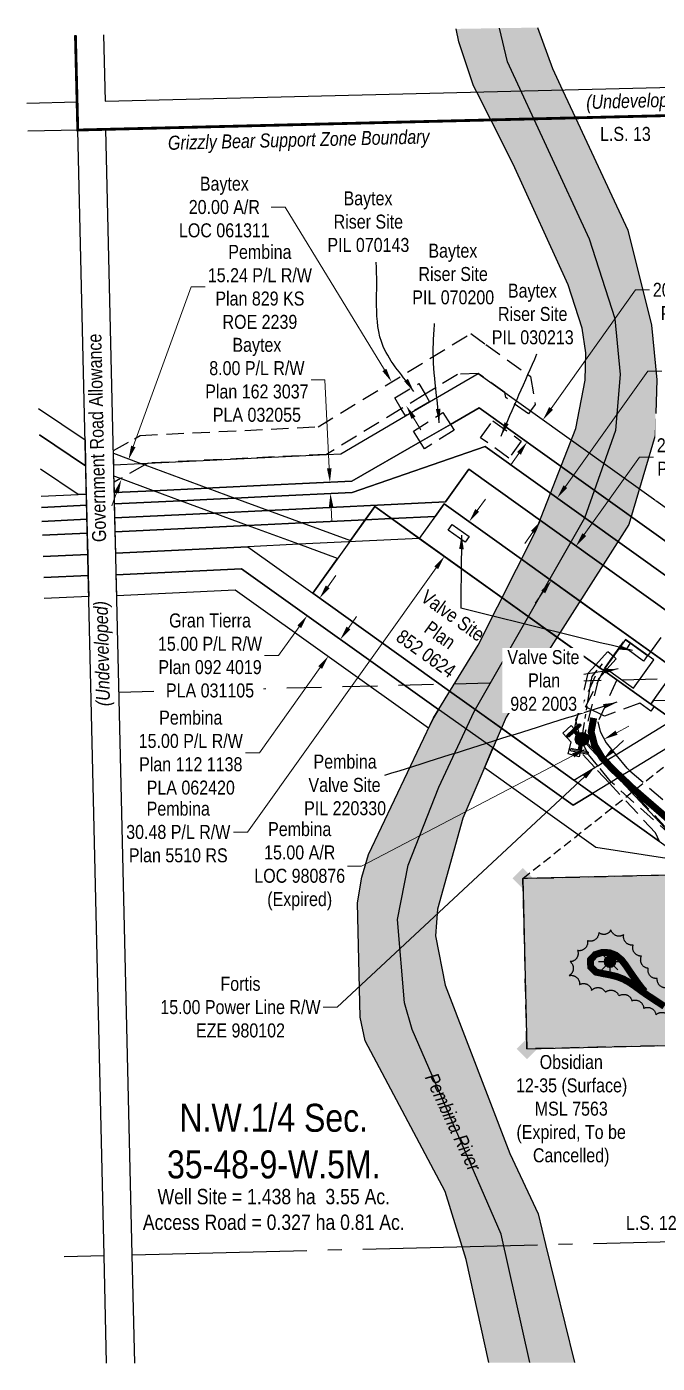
# Model space of a CAD drawing. Extents: x 618800 to 623115, y 5893885 to 5897441.
# Drawn here: x 618838 to 619289, y 5894263 to 5895219 of the extents above; entities that cross this region are included whole.
import ezdxf
from ezdxf.enums import TextEntityAlignment as Align

# ---------------------------------------------------------------- set-up
doc = ezdxf.new("R2010")
doc.units = 0
doc.header["$LTSCALE"] = 5
doc.header["$PDSIZE"] = 0.5
for name, pattern in [('0', [1, 1, 0]), ('DASHDOT2', [12.7, 6.35, -3.175, 0, -3.175]), ('foc-ACCESSROAD', [3.75, 2.5, -1.25]), ('foc-FLOWLINE', [3.75, 2.5, -1.25]), ('foc-LSD', [8, 5, -3]), ('foc-QUARTERLINE', [33, 25, -3, 2, -3]), ('foc-TIELINE', [1.875, 1.25, -0.625]), ('foc-WHEELTRACKS', [2, 0.4, -1.6]), ('POWERLINE5', [7.8, 2.4, -0.6, 0.6, -0.6, 0.6, -0.6, 2.4])]:
    doc.linetypes.add(name, pattern=pattern)
doc.layers.get('Defpoints').update_dxf_attribs({"color": 9})
for name, color, linetype in [('AS-POWER', 104, 'foc-POWER'), ('AS-POWER-EXISTING-ANC', 72, 'Continuous'), ('AS-POWER-EXISTING-PP', 72, 'Continuous'), ('AS-POWER-STAKED-ANC', 210, 'POWERLINE5'), ('AS-ROADS', 254, 'Continuous'), ('AS-SYMBOL', 7, 'Continuous'), ('AS-WILDLIFE', 131, 'DASHDOT2'), ('C-RW', 13, 'Continuous'), ('C-SYMBOL', 7, 'Continuous'), ('C-WS', 13, 'foc-ACCESSROAD'), ('F-AR', 190, 'foc-ACCESSROAD'), ('F-EZE', 190, 'foc-FLOWLINE'), ('F-RW', 190, 'Continuous'), ('F-WS', 190, 'foc-ACCESSROAD'), ('L-AREAREQUIRED', 7, 'Continuous'), ('L-MON', 1, 'Continuous'), ('L-ROAD-T', 7, 'Continuous'), ('L-SEC', 7, 'Continuous'), ('L-SECQ', 8, 'foc-QUARTERLINE'), ('L-SECTION-LSD', 7, 'foc-LSD'), ('L-TIE', 7, 'foc-TIELINE'), ('P-PROPOSED', 10, 'Continuous'), ('P-PROPOSED-H', 21, 'Continuous'), ('T-BUSH', 110, '0'), ('T-WATER', 160, 'Continuous'), ('T-WATER-H', 133, 'Continuous'), ('T-WATER-P3', 160, 'foc-WHEELTRACKS'), ('T-WATER-T', 170, 'Continuous')]:
    doc.layers.add(name, color=color, linetype=linetype)
for name, color, linetype, lineweight in [('C-WS-T', 13, 'Continuous', 9), ('F-AR-T', 190, 'Continuous', 9), ('F-EZE-T', 190, 'Continuous', 9), ('F-RW-T', 190, 'Continuous', 9), ('F-WS-T', 190, 'Continuous', 9), ('T-TEXT', 48, 'Continuous', 18)]:
    doc.layers.add(name, color=color, linetype=linetype, lineweight=lineweight)
doc.styles.add('100L', font='ARIALN.TTF', dxfattribs={"height": 11})
doc.styles.add('175L', font='ARIALN.TTF', dxfattribs={"height": 20})
doc.styles.add('80CG', font='ARIALN.TTF', dxfattribs={"height": 10})
doc.styles.add('80L', font='ARIALN.TTF', dxfattribs={"height": 10})
doc.styles.add('80LS', font='ARIALNI.TTF', dxfattribs={"height": 10})
doc.styles.add('foc-LtypeFont', font='ARIALN.TTF', dxfattribs={"height": 7.35})
doc.linetypes.add('foc-POWER', pattern='A,6,-1,["P",foc-LtypeFont,S=0.2,R=0,X=-0.625,Y=-0.75],-1.24,4', length=12.24)
doc.linetypes.add('foc-TOPO-flowdirection-NOLINE', pattern='A,0,[">",foc-LtypeFont,S=0.3,R=0,X=0,Y=-0.945],-20,[">",foc-LtypeFont,S=0.3,R=0,X=0,Y=-0.945],0', length=20)
doc.dimstyles.new('Compass 5 000', dxfattribs={"dimscale": 5, "dimtxt": 9, "dimasz": 2, "dimexe": 0.2, "dimexo": 0.0625, "dimgap": 0.5, "dimtad": 0, "dimtih": 1, "dimtoh": 1, "dimzin": 0, "dimdsep": 46, "dimtxsty": '80CG', "dimcen": 0.1, "dimse1": 1, "dimse2": 1, "dimclrd": 256, "dimclrt": 256, "dimaunit": 1, "dimadec": 4, "dimazin": 0, "dimtfac": 0.06, "dimtofl": 0, "dimtmove": 0, "dimatfit": 1, "dimfxl": 0.2, "dimtolj": 1, "dimtzin": 0, "dimlwd": -1, "dimarcsym": 0})

# ---------------------------------------------------------------- blocks, each defined once
blk = doc.blocks.new('*D422')
at = {"layer": 'Defpoints', "color": 0, "transparency": 16777216}
for p in [(619244.6, 5894689.31), (619269.26, 5894674.54), (619263.4, 5894669.09)]:
    blk.add_point(p, dxfattribs=at)
at = {"layer": 'F-EZE-T', "transparency": 16777216}
for p, q in [((619257.77, 5894701.57), (619265.1, 5894708.38)), ((619237.28, 5894682.5), (619060.34, 5894517.89)), ((619060.34, 5894517.89), (619050.34, 5894517.89))]:
    blk.add_line(p, q, dxfattribs=at)
for points in [[(619256.64, 5894702.79), (619258.91, 5894700.35), (619250.45, 5894694.75)], [(619236.14, 5894683.72), (619238.41, 5894681.28), (619244.6, 5894689.31)]]:
    blk.add_solid(points, dxfattribs=at)
at = {"layer": 'F-EZE-T', "transparency": 16777216, "insert": (618991.2, 5894517.89), "char_height": 10, "attachment_point": 5, "style": '80CG'}
blk.add_mtext('\\A1;Fortis\\P15.00 Power Line R/W^JEZE 980102', dxfattribs=at)
blk = doc.blocks.new('*D424')
at = {"layer": 'Defpoints', "color": 0, "transparency": 16777216}
for p in [(619099.36, 5894964.78), (619085.07, 5894956.06), (619095.49, 5894938.99)]:
    blk.add_point(p, dxfattribs=at)
at = {"layer": 'F-AR-T', "transparency": 16777216}
for p, q in [((619023.19, 5895089.68), (619013.19, 5895089.68)), ((619094.16, 5894973.32), (619023.19, 5895089.68)), ((619114.99, 5894939.16), (619120.19, 5894930.62))]:
    blk.add_line(p, q, dxfattribs=at)
for points in [[(619095.58, 5894974.18), (619092.73, 5894972.45), (619099.36, 5894964.78)], [(619116.41, 5894940.03), (619113.56, 5894938.29), (619109.78, 5894947.7)]]:
    blk.add_solid(points, dxfattribs=at)
at = {"layer": 'F-AR-T', "transparency": 16777216, "insert": (618979.68, 5895089.68), "char_height": 10, "attachment_point": 5, "style": '80CG'}
blk.add_mtext('\\A1;Baytex\\P20.00 A/R\\PLOC 061311', dxfattribs=at)
blk = doc.blocks.new('*D427')
at = {"layer": 'Defpoints', "color": 0, "transparency": 16777216}
for p in [(619039.05, 5894797.93), (619060.09, 5894801.36), (619051.36, 5894789.14)]:
    blk.add_point(p, dxfattribs=at)
at = {"layer": 'F-RW-T', "transparency": 16777216}
for p, q in [((619053.6, 5894818.29), (619059.41, 5894826.43)), ((619033.24, 5894789.8), (619018.52, 5894769.19)), ((619018.52, 5894769.19), (619008.52, 5894769.19))]:
    blk.add_line(p, q, dxfattribs=at)
for points in [[(619052.24, 5894819.26), (619054.95, 5894817.32), (619047.78, 5894810.16)], [(619031.88, 5894790.77), (619034.6, 5894788.83), (619039.05, 5894797.93)]]:
    blk.add_solid(points, dxfattribs=at)
at = {"layer": 'F-RW-T', "transparency": 16777216, "insert": (618969.43, 5894769.19), "char_height": 10, "attachment_point": 5, "style": '80CG', "bg_fill": 3, "box_fill_scale": 1.1, "bg_fill_color": 256, "bg_fill_true_color": 13158600, "bg_fill_transparency": 0}
blk.add_mtext('\\A1;Gran Tierra\\P15.00 P/L R/W\\PPlan 092 4019\\PPLA 031105', dxfattribs=at)
blk = doc.blocks.new('*D428')
at = {"layer": 'Defpoints', "color": 0, "transparency": 16777216}
for p in [(618957.74, 5894888.34), (619055.21, 5894893.04), (618958.12, 5894880.34)]:
    blk.add_point(p, dxfattribs=at)
at = {"layer": 'F-RW-T', "transparency": 16777216}
for p, q in [((619051.68, 5894966.18), (619041.68, 5894966.18)), ((619054.73, 5894903.03), (619051.68, 5894966.18)), ((619056.08, 5894875.05), (619056.56, 5894865.06))]:
    blk.add_line(p, q, dxfattribs=at)
for points in [[(619056.39, 5894903.11), (619053.06, 5894902.95), (619055.21, 5894893.04)], [(619057.74, 5894875.13), (619054.41, 5894874.97), (619055.59, 5894885.04)]]:
    blk.add_solid(points, dxfattribs=at)
at = {"layer": 'F-RW-T', "transparency": 16777216, "insert": (619002.95, 5894966.18), "char_height": 10, "attachment_point": 5, "style": '80CG'}
blk.add_mtext('\\A1;Baytex\\P8.00 P/L R/W\\PPlan 162 3037^JPLA 032055', dxfattribs=at)
blk = doc.blocks.new('*D431')
at = {"layer": 'Defpoints', "color": 0, "transparency": 16777216}
for p in [(619182.02, 5894955.96), (619170.68, 5894940.09), (619207.6, 5894937.68)]:
    blk.add_point(p, dxfattribs=at)
at = {"layer": 'F-RW-T', "transparency": 16777216}
for p, q in [((619213.42, 5894945.82), (619273.91, 5895030.49)), ((619273.91, 5895030.49), (619283.91, 5895030.49)), ((619190.45, 5894913.67), (619184.64, 5894905.53))]:
    blk.add_line(p, q, dxfattribs=at)
for points in [[(619212.06, 5894946.79), (619214.77, 5894944.85), (619207.6, 5894937.68)], [(619189.09, 5894914.64), (619191.81, 5894912.7), (619196.26, 5894921.81)]]:
    blk.add_solid(points, dxfattribs=at)
at = {"layer": 'F-RW-T', "transparency": 16777216, "insert": (619323.45, 5895030.49), "char_height": 10, "attachment_point": 5, "style": '80CG', "bg_fill": 3, "box_fill_scale": 1.1, "bg_fill_color": 256, "bg_fill_true_color": 13158600, "bg_fill_transparency": 0}
blk.add_mtext('\\A1;Baytex\\P20.00 P/L R/W\\PPLA 051668', dxfattribs=at)
blk = doc.blocks.new('*D433')
at = {"layer": 'Defpoints', "color": 0, "transparency": 16777216}
for p in [(619056.58, 5894785.08), (619048.02, 5894773.11), (619054.09, 5894768.77)]:
    blk.add_point(p, dxfattribs=at)
at = {"layer": 'F-RW-T', "transparency": 16777216}
for p, q in [((619068.46, 5894788.88), (619074.28, 5894797.01)), ((619048.27, 5894760.64), (619004.75, 5894699.77)), ((619004.75, 5894699.77), (618994.75, 5894699.77))]:
    blk.add_line(p, q, dxfattribs=at)
for points in [[(619067.11, 5894789.84), (619069.82, 5894787.91), (619062.65, 5894780.74)], [(619046.92, 5894761.61), (619049.63, 5894759.67), (619054.09, 5894768.77)]]:
    blk.add_solid(points, dxfattribs=at)
at = {"layer": 'F-RW-T', "transparency": 16777216, "insert": (618955.66, 5894699.77), "char_height": 10, "attachment_point": 5, "style": '80CG'}
blk.add_mtext('\\A1;Pembina\\P15.00 P/L R/W^JPlan 112 1138\\PPLA 062420', dxfattribs=at)
blk = doc.blocks.new('*D435')
at = {"layer": 'Defpoints', "color": 0, "transparency": 16777216}
for p in [(619180.33, 5894883.98), (619162.64, 5894859.25), (619231.31, 5894847.53)]:
    blk.add_point(p, dxfattribs=at)
at = {"layer": 'F-RW-T', "transparency": 16777216}
for p, q in [((619237.13, 5894855.66), (619276.73, 5894911.06)), ((619276.73, 5894911.06), (619286.73, 5894911.06)), ((619207.81, 5894814.66), (619202, 5894806.53))]:
    blk.add_line(p, q, dxfattribs=at)
for points in [[(619235.77, 5894856.63), (619238.49, 5894854.7), (619231.31, 5894847.53)], [(619206.46, 5894815.63), (619209.17, 5894813.69), (619213.63, 5894822.8)]]:
    blk.add_solid(points, dxfattribs=at)
at = {"layer": 'F-RW-T', "transparency": 16777216, "insert": (619326.27, 5894911.06), "char_height": 10, "attachment_point": 5, "style": '80CG', "bg_fill": 3, "box_fill_scale": 1.1, "bg_fill_color": 256, "bg_fill_true_color": 13158600, "bg_fill_transparency": 0}
blk.add_mtext('\\A1;Pembina\\P29.00 P/L R/W\\PPlan 852 0697\\PPLA 840593', dxfattribs=at)
blk = doc.blocks.new('*D436')
at = {"layer": 'Defpoints', "color": 0, "transparency": 16777216}
for p in [(619203.38, 5894892.11), (619191.75, 5894875.84), (619217.81, 5894881.79)]:
    blk.add_point(p, dxfattribs=at)
at = {"layer": 'F-RW-T', "transparency": 16777216}
for p, q in [((619223.62, 5894889.92), (619282.54, 5894972.33)), ((619282.54, 5894972.33), (619292.54, 5894972.33)), ((619200.36, 5894857.39), (619194.54, 5894849.26))]:
    blk.add_line(p, q, dxfattribs=at)
for points in [[(619222.27, 5894890.89), (619224.98, 5894888.95), (619217.81, 5894881.79)], [(619199, 5894858.36), (619201.72, 5894856.42), (619206.18, 5894865.52)]]:
    blk.add_solid(points, dxfattribs=at)
at = {"layer": 'F-RW-T', "transparency": 16777216, "insert": (619332.08, 5894972.33), "char_height": 10, "attachment_point": 5, "style": '80CG', "bg_fill": 3, "box_fill_scale": 1.1, "bg_fill_color": 256, "bg_fill_true_color": 13158600, "bg_fill_transparency": 0}
blk.add_mtext('\\A1;Baytex\\P20.00 P/L R/W\\PPLA 950944', dxfattribs=at)
blk = doc.blocks.new('*D440')
at = {"layer": 'Defpoints', "color": 0, "transparency": 16777216}
for p in [(618911.13, 5894909.21), (619020.9, 5894869.27), (619015.72, 5894855.03)]:
    blk.add_point(p, dxfattribs=at)
at = {"layer": 'F-RW-T', "transparency": 16777216}
for p, q in [((618914.55, 5894918.61), (618956.03, 5895032.61)), ((618956.03, 5895032.61), (618966.03, 5895032.61)), ((618902.53, 5894885.58), (618899.11, 5894876.18))]:
    blk.add_line(p, q, dxfattribs=at)
for points in [[(618912.98, 5894919.18), (618916.11, 5894918.04), (618911.13, 5894909.21)], [(618900.96, 5894886.15), (618904.09, 5894885.01), (618905.95, 5894894.97)]]:
    blk.add_solid(points, dxfattribs=at)
at = {"layer": 'F-RW-T', "transparency": 16777216, "insert": (619005.11, 5895032.61), "char_height": 10, "attachment_point": 5, "style": '80CG'}
blk.add_mtext('\\A1;Pembina\\P15.24 P/L R/W\\PPlan 829 KS\\PROE 2239', dxfattribs=at)
blk = doc.blocks.new('*D448')
at = {"layer": 'Defpoints', "color": 0, "transparency": 16777216}
for p in [(619237.75, 5894703.11), (619238.08, 5894702.48), (619251.04, 5894710.06)]:
    blk.add_point(p, dxfattribs=at)
at = {"layer": 'F-AR-T', "transparency": 16777216}
for p, q in [((619260.23, 5894714.07), (619269.09, 5894718.7)), ((619229.22, 5894697.84), (619077.89, 5894618.65)), ((619077.89, 5894618.65), (619067.89, 5894618.65))]:
    blk.add_line(p, q, dxfattribs=at)
for points in [[(619259.46, 5894715.55), (619261, 5894712.59), (619251.37, 5894709.43)], [(619228.45, 5894699.32), (619230, 5894696.37), (619238.08, 5894702.48)]]:
    blk.add_solid(points, dxfattribs=at)
at = {"layer": 'F-AR-T', "transparency": 16777216, "insert": (619033.59, 5894618.65), "char_height": 10, "attachment_point": 5, "style": '80CG'}
blk.add_mtext('\\A1;Pembina\\P15.00 A/R\\PLOC 980876\\P(Expired)', dxfattribs=at)
blk = doc.blocks.new('GAS')
h = blk.add_hatch(color=255)
h.dxf.hatch_style = 1
edge = h.paths.add_edge_path()
edge.add_arc((0, 0), 0.9, 0, 360)
for p, q in [((-0.81, 0), (-1.62, 0)), ((-0.57, 0.57), (-1.14, 1.14)), ((0, 0.81), (0, 1.62)), ((0.57, 0.57), (1.14, 1.14)), ((1.62, 0), (0.81, 0)), ((-0.57, -0.57), (-1.14, -1.14)), ((0, -0.81), (0, -1.62)), ((1.14, -1.14), (0.57, -0.57))]:
    blk.add_line(p, q)
blk.add_circle((0, 0), 0.8)
blk = doc.blocks.new('*U498')
h = blk.add_hatch(color=255)
h.dxf.hatch_style = 1
edge = h.paths.add_edge_path()
edge.add_arc((0.8, 0.75), 0.2, -46.9323, 133.0677, ccw=False)
edge.add_line((0.94, 0.61), (-0.01, -0.28))
edge.add_line((-0.01, -0.28), (-0.67, -0.9))
edge.add_arc((-0.8, -0.75), 0.2, 133.0677, 313.0677, ccw=False)
edge.add_line((-0.94, -0.61), (0.67, 0.9))
h = blk.add_hatch(color=255)
h.dxf.hatch_style = 1
edge = h.paths.add_edge_path()
edge.add_arc((1.15, -1.24), 0.2, -136.9323, 43.0677, ccw=False)
edge.add_line((1.01, -1.37), (-0.01, -0.28))
edge.add_line((-0.01, -0.28), (0.28, -0.01))
edge.add_line((0.28, -0.01), (1.3, -1.1))
at = {"color": 255}
blk.add_lwpolyline([(0.67, 0.9, -1), (0.94, 0.61), (-0.01, -0.28), (-0.67, -0.9, -1), (-0.94, -0.61)], format="xyb", close=True, dxfattribs=at)
at = {"color": 72, "const_width": 0.1, "flags": 128}
for points in [[(0.8, 0.75), (-0.8, -0.75)], [(1.15, -1.24), (0, 0)]]:
    blk.add_lwpolyline(points, dxfattribs=at)
at = {"color": 255, "flags": 128}
blk.add_lwpolyline([(1.3, -1.1, -1), (1.01, -1.37), (-0.01, -0.28), (0.28, -0.01)], format="xyb", close=True, dxfattribs=at)
blk = doc.blocks.new('*U497')
h = blk.add_hatch(color=255)
h.dxf.hatch_style = 1
edge = h.paths.add_edge_path()
edge.add_arc((0.36, 1.74), 0.2, -11.8584, 168.1416, ccw=False)
edge.add_line((0.56, 1.7), (0.24, 0.15))
edge.add_line((0.24, 0.15), (-0.15, 0.24))
edge.add_line((-0.15, 0.24), (0.17, 1.78))
h = blk.add_hatch(color=255)
h.dxf.hatch_style = 1
edge = h.paths.add_edge_path()
edge.add_arc((-1.08, 0.23), 0.2, 78.1416, 258.1416, ccw=False)
edge.add_line((-1.04, 0.42), (0.24, 0.15))
edge.add_line((0.24, 0.15), (1.12, -0.03))
edge.add_arc((1.08, -0.23), 0.2, -101.8584, 78.1416, ccw=False)
edge.add_line((1.04, -0.42), (-1.12, 0.03))
at = {"color": 255, "flags": 128}
blk.add_lwpolyline([(0.17, 1.78, -1), (0.56, 1.7), (0.24, 0.15), (-0.15, 0.24)], format="xyb", close=True, dxfattribs=at)
at = {"color": 255}
blk.add_lwpolyline([(-1.12, 0.03, -1), (-1.04, 0.42), (0.24, 0.15), (1.12, -0.03, -1), (1.04, -0.42)], format="xyb", close=True, dxfattribs=at)
at = {"color": 72, "const_width": 0.1, "flags": 128}
for points in [[(-1.08, 0.23), (1.08, -0.23)], [(0.36, 1.74), (0, 0)]]:
    blk.add_lwpolyline(points, dxfattribs=at)
blk = doc.blocks.new('POWERPOLE')
h = blk.add_hatch(color=255)
edge = h.paths.add_edge_path()
edge.add_arc((0, 0), 0.96, 0, 360)
at = {"linetype": 'Continuous'}
for p, q in [((0.68, -0.68), (-0.68, 0.68)), ((-0.68, -0.68), (0.68, 0.68))]:
    blk.add_line(p, q, dxfattribs=at)
blk.add_circle((0, 0), 0.96, dxfattribs=at)
blk = doc.blocks.new('SMONA')
blk.add_hatch(color=255).paths.add_polyline_path([(0, -1.49), (1.49, 0), (0, 1.49), (-1.49, 0)])
blk = doc.blocks.new('SMONAA')
blk.add_blockref('SMONA', (0, 0))
blk = doc.blocks.new('SMONB')
at = {"color": 1}
blk.add_solid([(0, 1.2), (1.2, 0), (-1.2, 0), (0, -1.2)], dxfattribs=at)
blk = doc.blocks.new('SMONBB')
blk.add_blockref('SMONB', (0, 0))
blk = doc.blocks.new('SMONCC')
for name in ['SMONAA', 'SMONBB']:
    blk.add_blockref(name, (0, 0))
blk = doc.blocks.new('FDIBAR')
blk.add_blockref('SMONCC', (0, 0))
blk = doc.blocks.new('*D514')
at = {"layer": 'Defpoints', "color": 0, "transparency": 16777216}
for p in [(619155.61, 5894864.2), (619137.07, 5894840.03), (619137.9, 5894839.44)]:
    blk.add_point(p, dxfattribs=at)
at = {"layer": 'F-RW-T', "transparency": 16777216}
for p, q in [((619160.6, 5894872.93), (619166.41, 5894881.06)), ((619131.25, 5894831.9), (618996.19, 5894643.04)), ((618996.19, 5894643.04), (618986.19, 5894643.04))]:
    blk.add_line(p, q, dxfattribs=at)
for points in [[(619159.24, 5894873.9), (619161.95, 5894871.96), (619154.78, 5894864.8)], [(619129.9, 5894832.87), (619132.61, 5894830.93), (619137.07, 5894840.03)]]:
    blk.add_solid(points, dxfattribs=at)
at = {"layer": 'F-RW-T', "transparency": 16777216, "insert": (618946.72, 5894643.04), "char_height": 10, "attachment_point": 5, "style": '80CG'}
blk.add_mtext('\\A1;Pembina\\P30.48 P/L R/W\\PPlan 5510 RS', dxfattribs=at)

msp = doc.modelspace()

# ---------------------------------------------------------------- hatches: boundary and pattern name
at = {"layer": 'P-PROPOSED-H'}
h = msp.add_hatch(color=256, dxfattribs=at)
h.dxf.hatch_style = 1
h.paths.add_polyline_path([(619317.112, 5894526.81), (619313.713, 5894526.733), (619310.793, 5894578.966), (619305.21, 5894612.553), (619193.299, 5894609.934), (619196.151, 5894488.138), (619317.947, 5894490.994)])
at = {"layer": 'T-WATER-H'}
h = msp.add_hatch(color=256, dxfattribs=at)
h.dxf.hatch_style = 1
h.paths.add_polyline_path([(619203.528, 5895217.987), (619145.624, 5895217.032), (619147.351, 5895207.839), (619158.011, 5895176.269), (619160.245, 5895171.859), (619170.314, 5895151.982), (619186.331, 5895120.364), (619225.648, 5895034.081), (619235.643, 5895003.216), (619238.305, 5894985.46), (619237.733, 5894965.929), (619231.174, 5894931.473), (619202.461, 5894858.325), (619161.132, 5894776.548), (619129.224, 5894724.706), (619082.814, 5894627.066), (619077.918, 5894610.787), (619074.953, 5894592.405), (619076.933, 5894510.805), (619080.352, 5894493.89), (619137.699, 5894386.187), (619149.708, 5894346.807), (619152.553, 5894337.48), (619168.845, 5894263.855), (619230.098, 5894263.954), (619209.444, 5894348.274), (619204.053, 5894370.281), (619183.889, 5894413.444), (619137.731, 5894533.672), (619130.811, 5894568.798), (619132.22, 5894587.932), (619150.387, 5894652.893), (619181.368, 5894725.246), (619268.955, 5894862.953), (619287.798, 5894926.507), (619289.05, 5894966.217), (619285.152, 5895005.253), (619268.384, 5895073.093), (619230.939, 5895153.464), (619221.67, 5895173.36), (619214.528, 5895188.689), (619203.422, 5895218.587)])

# ---------------------------------------------------------------- linework, layer by layer
at = {"layer": 'AS-POWER', "flags": 128}
msp.add_lwpolyline([(619235.489, 5894709.458), (619294.53, 5894646.245), (619303.175, 5894626.803), (619312.758, 5894543.555), (619314.826, 5894523.869), (619382.784, 5894525.848), (619450.58, 5894528.098), (619825.053, 5894532.87)], dxfattribs=at)
at = {"layer": 'AS-POWER-STAKED-ANC', "color": 6, "flags": 128}
msp.add_lwpolyline([(619235.489, 5894709.458), (619242.705, 5894754.33), (619252.037, 5894765.337)], dxfattribs=at)
at = {"layer": 'AS-ROADS', "const_width": 4.998, "flags": 128}
for points in [[(619330.83, 5894516.562), (619326.44, 5894519.136), (619323.071, 5894522.936), (619320.767, 5894527.502), (619319.777, 5894532.464), (619318.329, 5894552.564), (619317.057, 5894572.629), (619315.579, 5894592.77), (619314.063, 5894612.959), (619312.17, 5894630.634), (619308.255, 5894639.882), (619301.64, 5894647.777), (619294.419, 5894654.715), (619286.701, 5894661.392), (619278.975, 5894668.082), (619271.404, 5894674.71), (619263.89, 5894681.824), (619256.646, 5894688.805), (619249.768, 5894696.24), (619244.578, 5894704.937), (619242.052, 5894714.661), (619243.874, 5894724.601)], [(619282.626, 5894526.895), (619282.624, 5894526.892), (619279.046, 5894530.607), (619275.916, 5894534.642), (619272.828, 5894538.935), (619269.818, 5894543.286), (619266.918, 5894547.658), (619263.758, 5894551.721), (619259.798, 5894555.001), (619255.135, 5894556.81), (619249.961, 5894557.008), (619245.07, 5894555.492), (619241.53, 5894551.707), (619241.794, 5894546.594), (619245.398, 5894542.986), (619250.453, 5894541.932), (619255.381, 5894540.981), (619260.255, 5894539.825), (619264.97, 5894538.033), (619269.403, 5894535.609), (619273.543, 5894532.743), (619277.693, 5894529.695), (619281.886, 5894526.734), (619294.416, 5894518.492)]]:
    msp.add_lwpolyline(points, dxfattribs=at)
at = {"layer": 'C-RW', "flags": 128}
for points in [[(619306.931, 5894737.02), (619286.478, 5894736.927), (619284.705, 5894734.452), (619260.349, 5894751.865), (619251.984, 5894757.848), (619247.9, 5894760.768), (619245.438, 5894762.53), (619217.639, 5894782.41), (619178.264, 5894810.57), (619119.115, 5894852.876), (619032.921, 5894848.721), (618996.434, 5894846.948), (618902.015, 5894842.361), (618901.658, 5894857.596), (618996.326, 5894862.155), (619035.281, 5894864.085), (619080.505, 5894866.209), (619099.17, 5894867.108), (619130.447, 5894868.614), (619136.873, 5894877.598), (619192.164, 5894838.085), (619234.016, 5894808.153), (619302.442, 5894759.217)], [(618849.514, 5894855.113), (618881.566, 5894856.628), (618881.923, 5894841.393), (618849.975, 5894839.883)]]:
    msp.add_lwpolyline(points, dxfattribs=at)
at = {"layer": 'C-WS', "flags": 128}
msp.add_lwpolyline([(619315.091, 5894612.787), (619317.947, 5894490.994), (619196.151, 5894488.138), (619193.295, 5894609.931), (619315.091, 5894612.787)], dxfattribs=at)
at = {"layer": 'F-AR'}
msp.add_lwpolyline([(619166.686, 5894991.521), (619198.755, 5894968.577), (619202.059, 5894948.579), (619198.772, 5894943.987), (619197.254, 5894941.893), (619182.238, 5894952.658), (619180.993, 5894953.495), (619180.378, 5894957.132), (619161.134, 5894970.88), (619146.483, 5894970.075), (619123.315, 5894955.949), (619106.241, 5894945.54), (619052.748, 5894912.926), (618925.148, 5894906.774), (618922.79, 5894905.438), (618905.453, 5894895.623), (618900.829, 5894893.005), (618900.727, 5894897.363), (618900.535, 5894905.588), (618900.344, 5894913.739), (618900.3, 5894915.64), (618915.357, 5894924.183), (618919.47, 5894926.518), (619046.683, 5894932.652), (619155.887, 5894999.248), (619166.686, 5894991.521)], close=True, dxfattribs=at)
msp.add_lwpolyline([(619300.753, 5894639.37), (619257.024, 5894678.132), (619256.47, 5894678.801), (619246.775, 5894690.484), (619240.221, 5894698.395), (619234.394, 5894709.529), (619231.457, 5894722.01), (619231.165, 5894723.25), (619232.514, 5894726.275), (619247.9, 5894760.768), (619251.984, 5894757.848), (619260.349, 5894751.865), (619246.922, 5894721.761), (619248.559, 5894714.806), (619252.774, 5894706.749), (619259.734, 5894698.356), (619267.808, 5894688.622), (619269.777, 5894686.895), (619314.241, 5894647.903)], dxfattribs=at)
at = {"layer": 'F-EZE'}
msp.add_lwpolyline([(619290.973, 5894636.327), (619288.14, 5894642.502), (619255.129, 5894677.986), (619244.689, 5894689.209), (619234.328, 5894700.346), (619233.479, 5894696.924), (619225.716, 5894698.848), (619227.821, 5894707.34), (619221.862, 5894713.748), (619227.717, 5894719.194), (619230.119, 5894716.613), (619231.457, 5894722.01), (619232.514, 5894726.275), (619240.001, 5894756.487), (619245.438, 5894762.53), (619254.109, 5894772.168), (619257.949, 5894768.714), (619260.054, 5894766.819), (619253.352, 5894759.369), (619251.984, 5894757.848), (619247.283, 5894752.623), (619247.283, 5894752.623), (619236.625, 5894709.619), (619251.666, 5894693.45), (619262.106, 5894682.228), (619294.874, 5894647.007)], dxfattribs=at)
at = {"layer": 'F-RW', "flags": 128}
for points in [[(619304.672, 5894844.28), (619162.026, 5894946.273), (619141.374, 5894934.396), (619119.684, 5894921.922), (619070.791, 5894893.805), (619010.379, 5894890.899), (618971.418, 5894889.001), (618967.984, 5894888.833), (618928.996, 5894886.953), (618901.003, 5894885.604), (618900.829, 5894893.005), (618900.727, 5894897.363), (618900.535, 5894905.588), (618919.851, 5894906.522), (618925.148, 5894906.774), (619052.748, 5894912.926), (619062.967, 5894913.42), (619109.197, 5894940.49), (619126.45, 5894950.592), (619161.134, 5894970.88), (619180.378, 5894957.132), (619180.378, 5894957.132), (619198.772, 5894943.987), (619353.569, 5894833.4)], [(618846.769, 5894945.72), (618880.002, 5894923.463), (618880.438, 5894904.836), (618847.336, 5894927.01)], [(619370.596, 5894772.543), (619166.24, 5894918.659), (619071.173, 5894885.81), (619010.767, 5894882.924), (618987.218, 5894881.761), (618971.807, 5894881), (618948.239, 5894879.865), (618901.19, 5894877.6), (618901.003, 5894885.604), (618928.996, 5894886.953), (618967.984, 5894888.833), (618971.418, 5894889.001), (619010.379, 5894890.899), (619070.791, 5894893.805), (619119.684, 5894921.922), (619141.374, 5894934.396), (619162.026, 5894946.273), (619304.672, 5894844.28)], [(618847.336, 5894927.01), (618880.438, 5894904.836), (618880.91, 5894884.636), (618875.054, 5894884.356), (618848.08, 5894902.436)], [(619290.973, 5894636.327), (619243.017, 5894670.619), (619229.736, 5894680.115), (619177.853, 5894717.216), (619140.832, 5894743.689), (619042.913, 5894813.711), (619060.642, 5894838.492), (619032.921, 5894848.721), (618996.326, 5894862.155), (618972.295, 5894871.006), (618948.239, 5894879.865), (618928.996, 5894886.953), (618905.453, 5894895.623), (618900.727, 5894897.363), (618900.535, 5894905.588), (618900.344, 5894913.739), (618919.851, 5894906.522), (618922.79, 5894905.438), (618967.984, 5894888.833), (618987.218, 5894881.761), (619011.252, 5894872.93), (619035.281, 5894864.085), (619035.281, 5894864.085), (619069.816, 5894851.37), (619080.505, 5894866.209), (619087.247, 5894875.637), (619099.17, 5894867.108), (619119.115, 5894852.876), (619178.264, 5894810.57), (619217.639, 5894782.41), (619245.438, 5894762.53), (619247.9, 5894760.768), (619251.984, 5894757.848), (619260.349, 5894751.865), (619284.705, 5894734.452), (619300.504, 5894723.155)], [(619320.169, 5894783.998), (619154.6, 5894902.38), (619137.86, 5894878.978), (619011.252, 5894872.93), (618972.295, 5894871.006), (618901.424, 5894867.593), (618901.19, 5894877.6), (618948.239, 5894879.865), (618971.807, 5894881), (618987.218, 5894881.761), (619010.767, 5894882.924), (619071.173, 5894885.81), (619166.24, 5894918.659), (619370.596, 5894772.543)], [(619302.442, 5894759.217), (619234.016, 5894808.153), (619192.164, 5894838.085), (619136.873, 5894877.598), (619130.447, 5894868.614), (619099.17, 5894867.108), (619080.505, 5894866.209), (619035.281, 5894864.085), (618996.326, 5894862.155), (618901.658, 5894857.596), (618901.424, 5894867.593), (618972.295, 5894871.006), (619011.252, 5894872.93), (619137.86, 5894878.978), (619154.6, 5894902.38), (619320.169, 5894783.998)], [(618848.666, 5894883.094), (618875.054, 5894884.356), (618880.91, 5894884.636), (618881.098, 5894876.632), (618848.909, 5894875.092)], [(618848.909, 5894875.092), (618881.098, 5894876.632), (618881.332, 5894866.626), (618849.212, 5894865.09)], [(619087.247, 5894875.637), (619042.913, 5894813.711), (619306.591, 5894625.158), (619350.918, 5894687.094), (619087.247, 5894875.637)], [(619136.873, 5894877.598), (619119.115, 5894852.876), (619284.705, 5894734.452), (619302.442, 5894759.217), (619136.873, 5894877.598)], [(618849.212, 5894865.09), (618881.332, 5894866.626), (618881.566, 5894856.628), (618849.514, 5894855.113)], [(619142.689, 5894862.915), (619154.857, 5894854.251), (619151.938, 5894850.172), (619139.744, 5894858.906), (619142.689, 5894862.915)], [(619313.8, 5894713.648), (619269.777, 5894686.895), (619262.106, 5894682.228), (619256.47, 5894678.801), (619255.129, 5894677.986), (619243.017, 5894670.619), (619229.115, 5894662.172), (619171.83, 5894703.154), (619132.787, 5894730.619), (618991.985, 5894831.241), (618902.375, 5894826.978), (618902.015, 5894842.361), (618996.434, 5894846.948), (619042.913, 5894813.711), (619140.832, 5894743.689), (619177.853, 5894717.216), (619229.736, 5894680.115), (619235.257, 5894683.473), (619244.689, 5894689.209), (619246.775, 5894690.484), (619251.666, 5894693.45), (619259.734, 5894698.356), (619300.504, 5894723.155)], [(618849.975, 5894839.883), (618881.923, 5894841.393), (618882.274, 5894826.384), (618850.431, 5894824.857)], [(618850.431, 5894824.857), (618882.274, 5894826.384), (618882.625, 5894811.375), (618850.885, 5894809.857)], [(619266.645, 5894780.677), (619251.999, 5894760.329), (619272.438, 5894745.832), (619286.853, 5894766.131), (619266.645, 5894780.677)], [(619270.321, 5894778.061), (619282.38, 5894769.329), (619279.602, 5894765.276), (619267.48, 5894774.004), (619270.321, 5894778.061)], [(619300.504, 5894723.155), (619284.705, 5894734.452), (619286.478, 5894736.927), (619293.425, 5894746.683)], [(619296.126, 5894624.043), (619245.334, 5894632.126), (619165.784, 5894689.038), (619171.83, 5894703.154), (619229.115, 5894662.172), (619243.017, 5894670.619), (619290.973, 5894636.327)]]:
    msp.add_lwpolyline(points, dxfattribs=at)
msp.add_lwpolyline([(619132.787, 5894730.619), (619129.187, 5894724.771), (619125.633, 5894717.294), (618987.499, 5894816.011), (618902.726, 5894811.977), (618902.375, 5894826.978), (618991.985, 5894831.241), (619132.787, 5894730.619)], close=True, dxfattribs=at)
at = {"layer": 'F-WS'}
for points in [[(619126.45, 5894950.592), (619109.197, 5894940.49), (619106.241, 5894945.54), (619101.628, 5894953.414), (619118.88, 5894963.519), (619123.315, 5894955.949), (619126.45, 5894950.592)], [(619144.024, 5894930.172), (619122.848, 5894916.87), (619119.684, 5894921.922), (619114.873, 5894929.603), (619136.056, 5894942.874), (619141.374, 5894934.396), (619144.024, 5894930.172)], [(619192.027, 5894922.492), (619183.298, 5894910.283), (619162.95, 5894924.832), (619171.679, 5894937.042), (619192.027, 5894922.492)]]:
    msp.add_lwpolyline(points, close=True, dxfattribs=at)
msp.add_lwpolyline([(619300.504, 5894723.154), (619287.162, 5894732.694), (619284.854, 5894729.463), (619276.877, 5894735.163), (619251.555, 5894725.816), (619249.24, 5894726.959), (619241.829, 5894730.616), (619238.109, 5894732.453), (619246.496, 5894749.444), (619249.014, 5894754.547), (619250.993, 5894758.557), (619251.84, 5894760.273), (619257.94, 5894768.731), (619266.522, 5894780.697), (619282.806, 5894769.121), (619284.817, 5894771.894), (619300.237, 5894793.659)], dxfattribs=at)
at = {"layer": 'L-SEC'}
for p, q in [((618874.327, 5895164.865), (618873.152, 5895212.539)), ((618893.26, 5895212.87), (618894.431, 5895165.357)), ((618894.431, 5895165.357), (619698.532, 5895185.018)), ((618838.294, 5895163.984), (618874.327, 5895164.865)), ((618894.926, 5895145.254), (619699.031, 5895164.914)), ((618874.823, 5895144.762), (618839.191, 5895143.891)), ((618893.644, 5894340.524), (618874.823, 5895144.762)), ((618913.748, 5894341.018), (618894.926, 5895145.254)), ((618895.449, 5894263.415), (618893.644, 5894340.524)), ((618915.563, 5894263.448), (618913.748, 5894341.018))]:
    msp.add_line(p, q, dxfattribs=at)
at = {"layer": 'L-SECQ'}
for p, q in [((618913.748, 5894341.018), (619824.224, 5894363.39)), ((618865.125, 5894339.829), (618893.644, 5894340.524))]:
    msp.add_line(p, q, dxfattribs=at)
at = {"layer": 'L-SECTION-LSD', "flags": 128}
msp.add_lwpolyline([(618904.337, 5894743.136), (619708.643, 5894762.85)], dxfattribs=at)
at = {"layer": 'L-TIE', "flags": 128}
msp.add_lwpolyline([(619193.299, 5894609.934), (619753.428, 5895052.898)], dxfattribs=at)
at = {"layer": 'P-PROPOSED'}
msp.add_lwpolyline([(619317.112, 5894526.81), (619313.713, 5894526.733), (619310.793, 5894578.966), (619305.21, 5894612.553), (619193.299, 5894609.934), (619196.151, 5894488.138), (619317.947, 5894490.994)], close=True, dxfattribs=at)
at = {"layer": 'T-BUSH', "flags": 128}
msp.add_lwpolyline([(619296.803, 5894613.643, -0.5205671), (619297.494, 5894603.67, -0.5205671), (619298.186, 5894593.698, -0.5205671), (619299.222, 5894583.762, -0.5205671), (619300.641, 5894573.866, -0.5205671), (619302.06, 5894563.971, -0.5205671), (619303.092, 5894554.029, -0.5205671), (619304.08, 5894544.082, -0.5205671), (619305.316, 5894534.166, -0.5205671), (619303.339, 5894525.859, -0.5205671), (619296.591, 5894531.869, -0.5205671), (619289.396, 5894538.391, -0.5205671), (619282.947, 5894545.627, -0.5205671), (619278.114, 5894554.377, -0.5205671), (619272.131, 5894562.301, -0.5205671), (619265.37, 5894569.664, -0.5205671), (619256.162, 5894573.252, -0.5205671), (619247.505, 5894571.282, -0.5205671), (619239.491, 5894565.306, -0.5205671), (619232.319, 5894558.354, -0.5205671), (619227.067, 5894550.461, -0.5205671), (619226.331, 5894540.492, -0.5205671), (619233.734, 5894534.04, -0.5205671), (619242.418, 5894529.908, -0.5205671), (619252.34, 5894528.69, -0.5205671), (619261.922, 5894525.99, -0.5205671), (619271.255, 5894522.498, -0.5205671), (619279.643, 5894517.06, -0.5205671), (619288.396, 5894512.516, -0.5205671), (619298.192, 5894510.522, -0.5205671), (619308.008, 5894508.719, -0.5205671), (619318.004, 5894508.651, -0.5205671), (619328, 5894508.582, -0.5205671), (619337.996, 5894508.513, -0.5205671), (619347.98, 5894509.005, -0.5205671), (619359.983, 5894509.603, -0.5205671)], format="xyb", dxfattribs=at)
at = {"layer": 'T-WATER'}
for points in [[(619203.644, 5895217.989), (619214.528, 5895188.689), (619221.67, 5895173.36), (619230.939, 5895153.464), (619268.384, 5895073.093), (619285.152, 5895005.253), (619289.05, 5894966.217), (619287.798, 5894926.507), (619268.955, 5894862.953), (619181.368, 5894725.246), (619150.387, 5894652.893), (619132.22, 5894587.932), (619130.811, 5894568.798), (619137.731, 5894533.672), (619183.889, 5894413.444), (619204.053, 5894370.281), (619209.444, 5894348.274), (619230.098, 5894263.954)], [(619168.845, 5894263.855), (619152.553, 5894337.48), (619149.708, 5894346.807), (619137.699, 5894386.187), (619080.352, 5894493.89), (619076.933, 5894510.805), (619074.953, 5894592.405), (619077.918, 5894610.787), (619082.814, 5894627.066), (619129.224, 5894724.706), (619161.132, 5894776.548), (619202.461, 5894858.325), (619231.174, 5894931.473), (619237.733, 5894965.929), (619238.305, 5894985.46), (619235.643, 5895003.216), (619225.648, 5895034.081), (619186.331, 5895120.364), (619170.314, 5895151.982), (619160.245, 5895171.859), (619158.011, 5895176.269), (619147.351, 5895207.839), (619145.624, 5895217.032)]]:
    msp.add_lwpolyline(points, dxfattribs=at)
at = {"layer": 'T-WATER-P3', "linetype": 'foc-TOPO-flowdirection-NOLINE', "flags": 128}
msp.add_lwpolyline([(619198.106, 5894263.902), (619177.611, 5894355.599), (619114.125, 5894501.998), (619108.503, 5894521.045), (619103.45, 5894580.593), (619111.23, 5894619.473), (619133.094, 5894675.07), (619158.438, 5894729.296), (619237.448, 5894867.729), (619259.689, 5894930.385), (619263.096, 5894970.166), (619259.177, 5895009.757), (619240.88, 5895066.755), (619182.148, 5895193.507), (619176.611, 5895217.544)], dxfattribs=at)

# ---------------------------------------------------------------- block references
at = {"layer": 'AS-POWER-EXISTING-ANC', "color": 6, "xscale": 4.998222750000005, "yscale": 4.998222750000005, "zscale": 4.998222750000005}
for name, p in [('*U498', (619229.718, 5894715.632)), ('*U497', (619233.666, 5894700.776))]:
    msp.add_blockref(name, p, dxfattribs=at)
at = {"layer": 'AS-POWER-EXISTING-PP', "color": 6, "xscale": 4.998222750000002, "yscale": 4.998222750000002, "zscale": 4.998222750000002}
msp.add_blockref('POWERPOLE', (619235.489, 5894709.458), dxfattribs=at)
at = {"layer": 'AS-SYMBOL', "color": 6, "xscale": 5.000000000000016, "yscale": 5.000000000000016, "zscale": 5.000000000000016}
msp.add_blockref('GAS', (619255.52, 5894550.401), dxfattribs=at)
at = {"layer": 'L-MON', "xscale": 4.998222750000004, "yscale": 4.998222750000004, "zscale": 4.998222750000004}
for p in [(619193.299, 5894609.934), (619196.151, 5894488.138)]:
    msp.add_blockref('FDIBAR', p, dxfattribs=at)

# ---------------------------------------------------------------- texts
at = {"layer": 'AS-WILDLIFE', "insert": (618939.217, 5895140.59), "char_height": 9.99645, "attachment_point": 1, "rotation": 1.400581, "style": '80L'}
msp.add_mtext_dynamic_manual_height_columns('{\\fArial Narrow|b0|i1|c0|p34;Grizzly Bear Support Zone Boundary}', width=190.5211, gutter_width=50, heights=[0], dxfattribs=at)
at = {"layer": 'C-SYMBOL', "color": 3, "insert": (619015.035, 5894448.856), "char_height": 19.99289, "width": 294.02915, "attachment_point": 2, "style": '175L'}
msp.add_mtext('N.W.1/4 Sec. \\P35-48-9-W.5M.', dxfattribs=at)
at = {"layer": 'C-WS-T', "insert": (619185.394, 5894483.697), "char_height": 9.99645, "attachment_point": 1, "style": '80L'}
msp.add_mtext_dynamic_manual_height_columns('\\pi19.869;Obsidian\\P\\pi2.9587;12-35 (Surface)\\P\\pi16.375;MSL 7563\\P\\pi3.2246;(Expired, To be \\P\\pi15.031;Cancelled)', width=83.55691, gutter_width=50, heights=[0], dxfattribs=at)
at = {"layer": 'F-WS-T', "insert": (619045.495, 5895100.962), "char_height": 9.99645, "attachment_point": 1, "style": '80L'}
msp.add_mtext_dynamic_manual_height_columns('\\pi19.451;Baytex\\P\\pi12.367;Riser Site\\P\\pi7.9138;PIL 070143', width=72.99006, gutter_width=50, heights=[0], dxfattribs=at)
at = {"layer": 'L-AREAREQUIRED', "color": 5, "insert": (619015.05, 5894388.032), "char_height": 10.99609, "width": 197.86961, "attachment_point": 2, "style": '100L'}
msp.add_mtext('Well Site = 1.438 ha  3.55 Ac.\\PAccess Road = 0.327 ha 0.81 Ac.', dxfattribs=at)
at = {"layer": 'L-ROAD-T', "style": '80L'}
msp.add_text('Government Road Allowance', height=10, rotation=91.348577, dxfattribs=at).set_placement((618888.399, 5894924.735), align=Align.MIDDLE_CENTER)
at = {"layer": 'T-TEXT', "style": '80LS'}
for rotation, p in [(1.555862, (619276.097, 5895165.761)), (91.348577, (618892.027, 5894770.59))]:
    msp.add_text('(Undeveloped)', height=10, rotation=rotation, dxfattribs=at).set_placement(p, align=Align.MIDDLE_CENTER)
at = {"layer": 'T-WATER-T', "insert": (619130.945, 5894474.209), "char_height": 10, "attachment_point": 1, "rotation": 295.027467, "style": '80L'}
msp.add_mtext_dynamic_manual_height_columns('\\pi2.4659;{\\fArial Narrow|b0|i1|c0|p34;Pembina River}', width=80.49798, gutter_width=50, heights=[0], dxfattribs=at)

# ---------------------------------------------------------------- dimensions: what is measured, and where the dimension line sits
at = {"layer": 'F-AR-T', "color": 6}
for base, p1, p2, angle, text, picture, middle in [((619099.363, 5894964.778), (619095.49, 5894938.985), (619085.074, 5894956.064), 121.375868, 'Baytex\\P20.00 A/R\\PLOC 061311', '*D424', (618979.68, 5895089.683)), ((619238.084, 5894702.479), (619251.04, 5894710.064), (619237.753, 5894703.111), 207.622695, 'Pembina\\P15.00 A/R\\PLOC 980876\\P(Expired)', '*D448', (619033.586, 5894618.65))]:
    dim = msp.add_linear_dim(base=base, p1=p1, p2=p2, angle=angle, text=text, dimstyle='Compass 5 000', dxfattribs=at)
    dim.commit()
    dim.dimension.update_dxf_attribs({"geometry": picture, "text_midpoint": middle, "dimtype": 161})
at = {"layer": 'F-EZE-T'}
dim = msp.add_linear_dim(base=(619244.597, 5894689.307), p1=(619269.26, 5894674.539), p2=(619263.404, 5894669.091), angle=222.932596, text='Fortis\\P15.00 Power Line R/W^JEZE 980102', dimstyle='Compass 5 000', dxfattribs=at)
dim.commit()
dim.dimension.update_dxf_attribs({"geometry": '*D422', "text_midpoint": (618991.2, 5894517.89), "dimtype": 161})
at = {"layer": 'F-RW-T', "color": 6}
for base, p1, p2, angle, text, picture, middle in [((618911.128, 5894909.212), (619015.724, 5894855.034), (619020.904, 5894869.271), 70.006762, 'Pembina\\P15.24 P/L R/W\\PPlan 829 KS\\PROE 2239', '*D440', (619005.112, 5895032.614)), ((619055.208, 5894893.039), (618958.122, 5894880.341), (618957.736, 5894888.339), 92.760644, 'Baytex\\P8.00 P/L R/W\\PPlan 162 3037^JPLA 032055', '*D428', (619002.947, 5894966.177)), ((619054.089, 5894768.774), (619056.581, 5894785.078), (619048.024, 5894773.111), 234.433269, 'Pembina\\P15.00 P/L R/W^JPlan 112 1138\\PPLA 062420', '*D433', (618955.664, 5894699.773))]:
    dim = msp.add_linear_dim(base=base, p1=p1, p2=p2, angle=angle, text=text, dimstyle='Compass 5 000', dxfattribs=at)
    dim.commit()
    dim.dimension.update_dxf_attribs({"geometry": picture, "text_midpoint": middle, "dimtype": 161})

# ---------------------------------------------------------------- leaders
at = {"layer": 'F-RW-T', "path_type": 1}
for points in [[(619149.405, 5894855.23), (619148.755, 5894803.07)], [(619261.507, 5894759.687), (619232.032, 5894754.861)]]:
    msp.add_leader(points, dimstyle='Compass 5 000', override={"dimgap": 0.5, "dimtad": 0}, dxfattribs=at)
at = {"layer": 'F-WS-T', "path_type": 1}
for points in [[(619115.258, 5894957.801), (619093.319, 5894990.166), (619088.233, 5895050.269)], [(619133.386, 5894935.478), (619129.214, 5894992.437), (619130.123, 5895006.516)], [(619260.541, 5894735.802), (619094.148, 5894683.389)]]:
    msp.add_leader(points, dimstyle='Compass 5 000', override={"dimgap": 0.5, "dimtad": 0}, dxfattribs=at)

# ---------------------------------------------------------------- next in the draw order: texts
at = {"layer": 'L-SECTION-LSD', "char_height": 9.99645, "attachment_point": 1, "style": '100L', "bg_fill": 3, "box_fill_scale": 1.5, "bg_fill_color": 256, "bg_fill_transparency": 0}
for s, width, insert in [('\\pi1.9012;L.S. 13', 36.83422, (619246.528, 5895146.964)), ('\\pi2.2401;L.S. 12', 37.11172, (619264.744, 5894368.736))]:
    msp.add_mtext_dynamic_manual_height_columns(s, width=width, gutter_width=55, heights=[0], dxfattribs=dict(at, insert=insert))

# ---------------------------------------------------------------- next in the draw order: dimensions: what is measured, and where the dimension line sits
at = {"layer": 'F-RW-T', "color": 6}
for base, p1, p2, angle, text, picture, middle in [((619207.604, 5894937.681), (619170.678, 5894940.086), (619182.018, 5894955.96), 54.457057, 'Baytex\\P20.00 P/L R/W\\PPLA 051668', '*D431', (619323.45, 5895030.492)), ((619039.053, 5894797.934), (619060.093, 5894801.363), (619051.362, 5894789.141), 234.458438, 'Gran Tierra\\P15.00 P/L R/W\\PPlan 092 4019\\PPLA 031105', '*D427', (618969.435, 5894769.192))]:
    dim = msp.add_linear_dim(base=base, p1=p1, p2=p2, angle=angle, text=text, dimstyle='Compass 5 000', override={"dimtfill": 1}, dxfattribs=at)
    dim.commit()
    dim.dimension.update_dxf_attribs({"geometry": picture, "text_midpoint": middle, "dimtype": 161})

# ---------------------------------------------------------------- next in the draw order: linework, layer by layer
at = {"layer": 'AS-WILDLIFE', "const_width": 1.999}
msp.add_lwpolyline([(618873.152, 5895212.539), (618874.327, 5895164.866), (618874.823, 5895144.762), (618894.926, 5895145.254), (619170.312, 5895151.987), (619230.937, 5895153.469), (619699.031, 5895164.914), (619817.688, 5895167.816)], dxfattribs=at)

# ---------------------------------------------------------------- next in the draw order: texts
at = {"layer": 'F-WS-T', "char_height": 9.99645, "attachment_point": 1, "style": '80L'}
for s, width, insert in [('\\pi19.451;Baytex\\P\\pi12.367;Riser Site\\P\\pi7.924;PIL 070200', 72.99006, (619106.183, 5895063.534)), ('\\pi7.1656;Pembina\\P\\pi3.5652;Valve Site\\P\\pi0.50013;PIL 220330', 58.14229, (619036.289, 5894698.418))]:
    msp.add_mtext_dynamic_manual_height_columns(s, width=width, gutter_width=50, heights=[0], dxfattribs=dict(at, insert=insert))

# ---------------------------------------------------------------- next in the draw order: dimensions: what is measured, and where the dimension line sits
at = {"layer": 'F-RW-T', "color": 6}
dim = msp.add_linear_dim(base=(619217.805, 5894881.789), p1=(619191.748, 5894875.841), p2=(619203.377, 5894892.106), angle=54.434842, text='Baytex\\P20.00 P/L R/W\\PPLA 950944', dimstyle='Compass 5 000', override={"dimtfill": 1}, dxfattribs=at)
dim.commit()
dim.dimension.update_dxf_attribs({"geometry": '*D436', "text_midpoint": (619332.081, 5894972.328), "dimtype": 161})

# ---------------------------------------------------------------- next in the draw order: texts
at = {"layer": 'F-WS-T', "insert": (619170.502, 5895034.97), "char_height": 9.99645, "attachment_point": 1, "style": '80L'}
msp.add_mtext_dynamic_manual_height_columns('\\pi12.038;Baytex\\P\\pi4.9528;Riser Site\\P\\pi0.50014;PIL 030213', width=58.16276, gutter_width=50, heights=[0], dxfattribs=at)

# ---------------------------------------------------------------- next in the draw order: dimensions: what is measured, and where the dimension line sits
at = {"layer": 'F-RW-T', "color": 6}
dim = msp.add_linear_dim(base=(619231.313, 5894847.53), p1=(619162.644, 5894859.25), p2=(619180.329, 5894883.984), angle=54.435093, text='Pembina\\P29.00 P/L R/W\\PPlan 852 0697\\PPLA 840593', dimstyle='Compass 5 000', override={"dimtfill": 1}, dxfattribs=at)
dim.commit()
dim.dimension.update_dxf_attribs({"geometry": '*D435', "text_midpoint": (619326.274, 5894911.056), "dimtype": 161})

# ---------------------------------------------------------------- next in the draw order: texts
at = {"layer": 'F-RW-T', "insert": (619125.108, 5894816.937), "char_height": 9.99645, "attachment_point": 1, "rotation": 324.360869, "style": '80L'}
msp.add_mtext_dynamic_manual_height_columns('\\pi0.086354;Valve Site\\P\\pi14.975;Plan \\P\\pi2.2207;852 0624', width=51.18458, gutter_width=50, heights=[0], dxfattribs=at)

# ---------------------------------------------------------------- next in the draw order: dimensions: what is measured, and where the dimension line sits
at = {"layer": 'F-RW-T', "color": 5}
dim = msp.add_linear_dim(base=(619137.071, 5894840.034), p1=(619155.61, 5894864.202), p2=(619137.901, 5894839.441), angle=234.429015, text='Pembina\\P30.48 P/L R/W\\PPlan 5510 RS', dimstyle='Compass 5 000', dxfattribs=at)
dim.commit()
dim.dimension.update_dxf_attribs({"geometry": '*D514', "text_midpoint": (618946.716, 5894643.038), "dimtype": 161})

# ---------------------------------------------------------------- next in the draw order: leaders
at = {"layer": 'F-RW-T', "path_type": 1}
msp.add_leader([(619271.667, 5894772.709), (619148.755, 5894803.07)], dimstyle='Compass 5 000', override={"dimgap": 0.5, "dimtad": 0}, dxfattribs=at)
at = {"layer": 'F-WS-T', "path_type": 1}
msp.add_leader([(619177.589, 5894926.085), (619203.277, 5894984.716)], dimstyle='Compass 5 000', override={"dimgap": 0.5, "dimtad": 0}, dxfattribs=at)

# ---------------------------------------------------------------- next in the draw order: texts
at = {"layer": 'F-RW-T', "insert": (619179.946, 5894773.075), "char_height": 9.99645, "attachment_point": 1, "style": '80L', "bg_fill": 3, "box_fill_scale": 1.15, "bg_fill_color": 256, "bg_fill_true_color": 256, "bg_fill_transparency": 0}
msp.add_mtext_dynamic_manual_height_columns('\\pi2.1749;Valve Site\\P\\pi17.064;Plan \\P\\pi4.299;982 2003', width=55.36172, gutter_width=50, heights=[0], dxfattribs=at)

doc.saveas('drawing.dxf')
